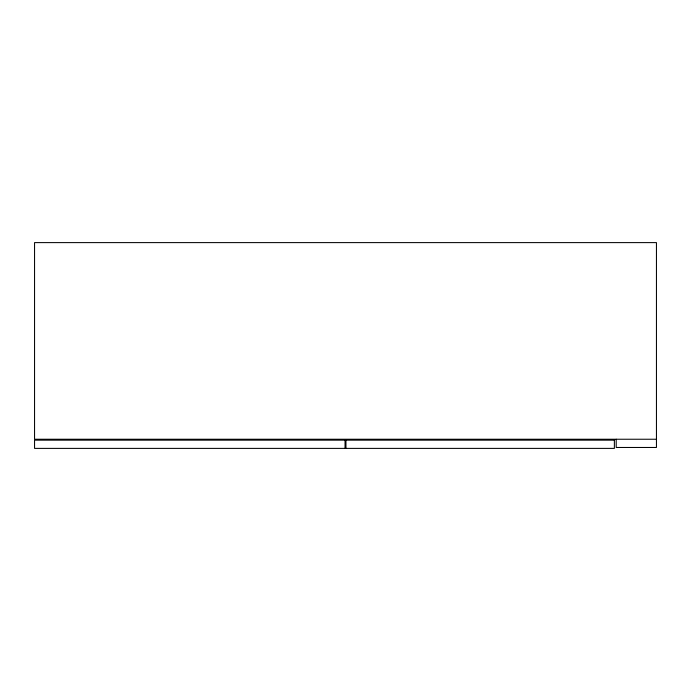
<?xml version="1.0" encoding="UTF-8"?>
<svg xmlns="http://www.w3.org/2000/svg" width="691" height="691" viewBox="0 0 691 691"><rect width="100%" height="100%" fill="white"/><g stroke="black" fill="none" stroke-linecap="round" stroke-linejoin="round"><path stroke-width="1.04" d="M656.45 439.243L34.55 439.243L34.55 242.61L656.45 242.61L656.45 447.474L616.208 447.474L616.208 439.243M345.958 440.158L345.958 448.39M345.042 440.158L345.042 448.39M614.377 440.158L34.55 440.158L34.55 448.39L614.377 448.39L614.377 440.158"/></g></svg>
